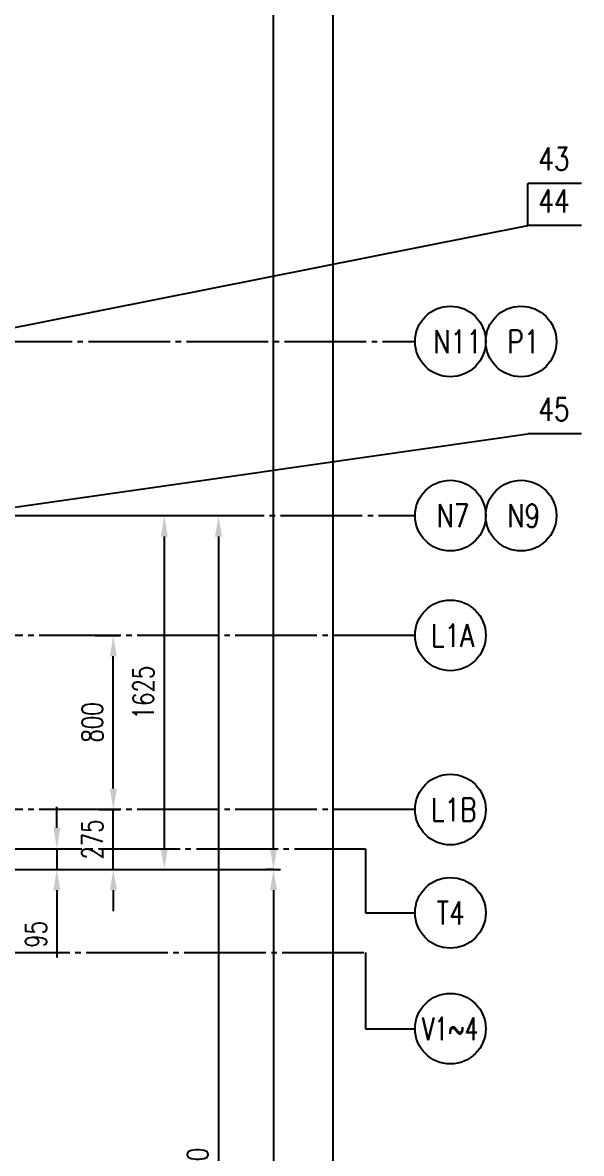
# Model space of a CAD drawing. Extents: x 16825 to 205982, y -10874 to 68273.
# Drawn here: x 166273 to 168837, y 33277 to 38471 of the extents above; entities that cross this region are included whole.
import ezdxf
from ezdxf.enums import TextEntityAlignment as Align

# ---------------------------------------------------------------- set-up
doc = ezdxf.new("R2010")
doc.units = 0
doc.header["$LTSCALE"] = 5
doc.header["$MEASUREMENT"] = 0
doc.linetypes.add('CENTER', pattern=[18, 15, -1, 1, -1])
doc.layers.get('DEFPOINTS').update_dxf_attribs({"linetype": 'CONTINUOUS'})
for name, color, linetype in [('CEN', 6, 'CENTER'), ('DIM', 1, 'CONTINUOUS'), ('THIN', 1, 'CONTINUOUS'), ('TXT', 3, 'CONTINUOUS'), ('TXT_E', 7, 'CONTINUOUS')]:
    doc.layers.add(name, color=color, linetype=linetype)
doc.styles.get("Standard").update_dxf_attribs({"font": 'simplex', "width": 0.75, "bigfont": 'hzdx'})
doc.dimstyles.new('DIM3', dxfattribs={"dimscale": 0, "dimtxt": 3, "dimasz": 3, "dimexe": 1, "dimexo": 0, "dimgap": 1.5, "dimtad": 1, "dimdec": 4, "dimdsep": 46, "dimtxsty": 'Standard', "dimcen": 3, "dimclrd": 1, "dimclrt": 3, "dimadec": 0, "dimazin": 0, "dimtfac": 0.75, "dimtdec": 4, "dimtix": 1, "dimtmove": 0, "dimatfit": 0, "dimfxl": 0, "dimtolj": 1, "dimtzin": 0, "dimarcsym": 0})

# ---------------------------------------------------------------- blocks, each defined once
blk = doc.blocks.new('*D143')
at = {"layer": 'DEFPOINTS', "color": 0}
for p in [(166444.9, 66851.4), (165942.4, 28756.4), (167697.2, 28756.4)]:
    blk.add_point(p, dxfattribs=at)
at = {"layer": 'DIM', "lineweight": -2}
for p, q in [((166444.9, 66851.4), (167729.2, 66851.4)), ((165942.4, 28756.4), (167729.2, 28756.4))]:
    blk.add_line(p, q, dxfattribs=at)
at = {"layer": 'DIM', "color": 1, "lineweight": -2}
blk.add_line((167697.2, 66755.4), (167697.2, 28852.4), dxfattribs=at)
at = {"layer": 'DIM', "color": 1}
for points in [[(167681.2, 66755.4), (167713.2, 66755.4), (167697.2, 66851.4)], [(167681.2, 28852.4), (167713.2, 28852.4), (167697.2, 28756.4)]]:
    blk.add_solid(points, dxfattribs=at)
at = {"layer": 'DIM', "color": 3, "insert": (167601.2, 47803.9), "char_height": 96, "attachment_point": 5, "rotation": 90}
blk.add_mtext('\\A1;~38095', dxfattribs=at)
blk = doc.blocks.new('*D110')
at = {"layer": 'DEFPOINTS', "color": 0}
for p in [(167424.3, 34581.4), (165942.4, 28756.4), (167424.3, 28756.4)]:
    blk.add_point(p, dxfattribs=at)
at = {"layer": 'DIM', "lineweight": -2}
for p, q in [((167424.3, 34581.4), (167392.3, 34581.4)), ((165942.4, 28756.4), (167456.3, 28756.4))]:
    blk.add_line(p, q, dxfattribs=at)
at = {"layer": 'DIM', "color": 1, "lineweight": -2}
blk.add_line((167424.3, 34485.4), (167424.3, 28852.4), dxfattribs=at)
at = {"layer": 'DIM', "color": 1}
for points in [[(167408.3, 34485.4), (167440.3, 34485.4), (167424.3, 34581.4)], [(167408.3, 28852.4), (167440.3, 28852.4), (167424.3, 28756.4)]]:
    blk.add_solid(points, dxfattribs=at)
at = {"layer": 'DIM', "color": 3, "insert": (167328.3, 31668.9), "char_height": 96, "attachment_point": 5, "rotation": 90}
blk.add_mtext('\\A1;5825*', dxfattribs=at)
blk = doc.blocks.new('*D170')
at = {"layer": 'DEFPOINTS', "color": 0}
for p in [(166537.8, 36206.4), (166408.8, 31206.4), (167171.9, 31206.4)]:
    blk.add_point(p, dxfattribs=at)
at = {"layer": 'DIM', "lineweight": -2}
for p, q in [((166537.8, 36206.4), (167203.9, 36206.4)), ((166408.8, 31206.4), (167203.9, 31206.4))]:
    blk.add_line(p, q, dxfattribs=at)
at = {"layer": 'DIM', "color": 1, "lineweight": -2}
blk.add_line((167171.9, 36110.4), (167171.9, 31302.4), dxfattribs=at)
at = {"layer": 'DIM', "color": 1}
for points in [[(167155.9, 36110.4), (167187.9, 36110.4), (167171.9, 36206.4)], [(167155.9, 31302.4), (167187.9, 31302.4), (167171.9, 31206.4)]]:
    blk.add_solid(points, dxfattribs=at)
at = {"layer": 'DIM', "color": 3, "insert": (167075.9, 33178.9), "char_height": 96, "attachment_point": 5, "rotation": 90}
blk.add_mtext('\\A1;5000', dxfattribs=at)
blk = doc.blocks.new('*D38')
at = {"layer": 'DEFPOINTS', "color": 0}
for p in [(165768.4, 59631.4), (167424.3, 59631.4), (165762.4, 34581.4)]:
    blk.add_point(p, dxfattribs=at)
at = {"layer": 'DIM', "lineweight": -2}
for p, q in [((165768.4, 59631.4), (167456.3, 59631.4)), ((165762.4, 34581.4), (167456.3, 34581.4))]:
    blk.add_line(p, q, dxfattribs=at)
at = {"layer": 'DIM', "color": 1, "lineweight": -2}
blk.add_line((167424.3, 34677.4), (167424.3, 59535.4), dxfattribs=at)
at = {"layer": 'DIM', "color": 1}
for points in [[(167408.3, 59535.4), (167440.3, 59535.4), (167424.3, 59631.4)], [(167408.3, 34677.4), (167440.3, 34677.4), (167424.3, 34581.4)]]:
    blk.add_solid(points, dxfattribs=at)
at = {"layer": 'DIM', "color": 3, "insert": (167328.3, 47106.4), "char_height": 96, "attachment_point": 5, "rotation": 90}
blk.add_mtext('\\A1;25050', dxfattribs=at)
blk = doc.blocks.new('*D158')
at = {"layer": 'DEFPOINTS', "color": 0}
for p in [(166167.8, 36206.4), (166923.3, 36206.4), (166342.5, 34581.4)]:
    blk.add_point(p, dxfattribs=at)
at = {"layer": 'DIM', "lineweight": -2}
for p, q in [((166167.8, 36206.4), (166955.3, 36206.4)), ((166342.5, 34581.4), (166955.3, 34581.4))]:
    blk.add_line(p, q, dxfattribs=at)
at = {"layer": 'DIM', "color": 1, "lineweight": -2}
blk.add_line((166923.3, 34677.4), (166923.3, 36110.4), dxfattribs=at)
at = {"layer": 'DIM', "color": 1}
for points in [[(166907.3, 36110.4), (166939.3, 36110.4), (166923.3, 36206.4)], [(166907.3, 34677.4), (166939.3, 34677.4), (166923.3, 34581.4)]]:
    blk.add_solid(points, dxfattribs=at)
at = {"layer": 'DIM', "color": 3, "insert": (166827.3, 35393.9), "char_height": 96, "attachment_point": 5, "rotation": 90}
blk.add_mtext('\\A1;1625', dxfattribs=at)
blk = doc.blocks.new('*D160')
at = {"layer": 'DEFPOINTS', "color": 0}
for p in [(166606.2, 35656.4), (166689.2, 35656.4), (166624.2, 34856.4)]:
    blk.add_point(p, dxfattribs=at)
at = {"layer": 'DIM', "lineweight": -2}
for p, q in [((166606.2, 35656.4), (166721.2, 35656.4)), ((166624.2, 34856.4), (166721.2, 34856.4))]:
    blk.add_line(p, q, dxfattribs=at)
at = {"layer": 'DIM', "color": 1, "lineweight": -2}
blk.add_line((166689.2, 34952.4), (166689.2, 35560.4), dxfattribs=at)
at = {"layer": 'DIM', "color": 1}
for points in [[(166673.2, 35560.4), (166705.2, 35560.4), (166689.2, 35656.4)], [(166673.2, 34952.4), (166705.2, 34952.4), (166689.2, 34856.4)]]:
    blk.add_solid(points, dxfattribs=at)
at = {"layer": 'DIM', "color": 3, "insert": (166593.2, 35256.4), "char_height": 96, "attachment_point": 5, "rotation": 90}
blk.add_mtext('\\A1;800', dxfattribs=at)
blk = doc.blocks.new('*D159')
at = {"layer": 'DEFPOINTS', "color": 0}
for p in [(166689.2, 34856.4), (166689.2, 34856.4), (166625.2, 34581.4)]:
    blk.add_point(p, dxfattribs=at)
at = {"layer": 'DIM', "color": 1, "lineweight": -2}
for p, q in [((166689.2, 34952.4), (166689.2, 35048.4)), ((166689.2, 34581.4), (166689.2, 34856.4)), ((166689.2, 34485.4), (166689.2, 34389.4))]:
    blk.add_line(p, q, dxfattribs=at)
at = {"layer": 'DIM', "lineweight": -2}
for p, q in [((166689.2, 34856.4), (166657.2, 34856.4)), ((166625.2, 34581.4), (166721.2, 34581.4))]:
    blk.add_line(p, q, dxfattribs=at)
at = {"layer": 'DIM', "color": 1}
for points in [[(166673.2, 34952.4), (166705.2, 34952.4), (166689.2, 34856.4)], [(166673.2, 34485.4), (166705.2, 34485.4), (166689.2, 34581.4)]]:
    blk.add_solid(points, dxfattribs=at)
at = {"layer": 'DIM', "color": 3, "insert": (166593.2, 34718.9), "char_height": 96, "attachment_point": 5, "rotation": 90}
blk.add_mtext('\\A1;275', dxfattribs=at)
blk = doc.blocks.new('*D157')
at = {"layer": 'DEFPOINTS', "color": 0}
for p in [(166057.5, 34676.4), (166429.9, 34676.4), (166035.9, 34581.4)]:
    blk.add_point(p, dxfattribs=at)
at = {"layer": 'DIM', "color": 1, "lineweight": -2}
for p, q in [((166429.9, 34772.4), (166429.9, 34868.4)), ((166429.9, 34676.4), (166429.9, 34581.4)), ((166429.9, 34485.4), (166429.9, 34176.8))]:
    blk.add_line(p, q, dxfattribs=at)
at = {"layer": 'DIM', "lineweight": -2}
for p, q in [((166057.5, 34676.4), (166461.9, 34676.4)), ((166035.9, 34581.4), (166461.9, 34581.4))]:
    blk.add_line(p, q, dxfattribs=at)
at = {"layer": 'DIM', "color": 1}
for points in [[(166413.9, 34772.4), (166445.9, 34772.4), (166429.9, 34676.4)], [(166413.9, 34485.4), (166445.9, 34485.4), (166429.9, 34581.4)]]:
    blk.add_solid(points, dxfattribs=at)
at = {"layer": 'DIM', "color": 3, "insert": (166333.9, 34283.1), "char_height": 96, "attachment_point": 5, "rotation": 90}
blk.add_mtext('\\A1;95', dxfattribs=at)

msp = doc.modelspace()

# ---------------------------------------------------------------- linework, layer by layer
at = {"layer": 'CEN', "ltscale": 5}
for p, q in [((164774.992, 37006.373), (168073.886, 37006.373)), ((165656.614, 36206.373), (168073.886, 36206.373)), ((168073.886, 35656.373), (165714.542, 35656.373)), ((168073.886, 34856.373), (165714.542, 34856.373)), ((165720.398, 34676.373), (167845.834, 34676.373)), ((167845.834, 34676.373), (167845.834, 34382.007)), ((167845.834, 34382.007), (168073.886, 34382.007)), ((165664.437, 34200.337), (167845.834, 34200.337)), ((167845.834, 34200.337), (167845.834, 33849.849)), ((167845.834, 33849.849), (168073.886, 33849.849))]:
    msp.add_line(p, q, dxfattribs=at)
at = {"layer": 'DIM'}
for centre in [(168236.072, 37006.373), (168560.445, 37006.373), (168236.072, 36206.373), (168560.445, 36206.373), (168236.072, 35656.373), (168236.072, 34856.373), (168236.072, 34382.007), (168236.072, 33849.849)]:
    msp.add_circle(centre, 162.187, dxfattribs=at)
at = {"layer": 'THIN'}
for p, q in [((168591.455, 37538.245), (168591.455, 37731.43)), ((165912.377, 37006.373), (168591.455, 37538.245)), ((165962.377, 36206.373), (168591.455, 36581.523))]:
    msp.add_line(p, q, dxfattribs=at)
at = {"layer": 'TXT_E', "color": 2}
for p, q in [((168837.21, 37731.43), (168591.455, 37731.43)), ((168837.21, 37538.245), (168591.455, 37538.245)), ((168837.21, 36581.523), (168591.455, 36581.523))]:
    msp.add_line(p, q, dxfattribs=at)

# ---------------------------------------------------------------- texts
at = {"layer": 'TXT', "width": 0.8}
for s, p in [('43', (168711.49, 37760.926)), ('44', (168711.49, 37567.741)), ('45', (168711.49, 36611.019))]:
    msp.add_text(s, height=105, dxfattribs=at).set_placement(p, align=Align.BOTTOM_CENTER)
at = {"layer": 'TXT'}
for s, width, p in [('N11', 0.8, (168157.918, 36953.355)), ('P1', 0.8, (168497.028, 36953.355)), ('N7', 0.8, (168172.655, 36153.355)), ('N9', 0.8, (168497.028, 36153.355)), ('L1A', 0.8, (168147.839, 35603.355)), ('L1B', 0.8, (168147.839, 34803.355)), ('T4', 0.8, (168172.655, 34328.99)), ('V1~4', 0.7, (168106.191, 33796.832))]:
    msp.add_text(s, height=105, dxfattribs=dict(at, width=width)).set_placement(p)

# ---------------------------------------------------------------- dimensions: what is measured, and where the dimension line sits
at = {"layer": 'DIM'}
for base, p1, text, picture, middle in [((167697.235, 28756.373), (166444.904, 66851.373), '~38095', '*D143', (167601.235, 47803.873)), ((167424.251, 28756.373), (167424.251, 34581.373), '<>*', '*D110', (167328.251, 31668.873))]:
    dim = msp.add_linear_dim(base=base, p1=p1, p2=(165942.377, 28756.373), angle=90, text=text, dimstyle='DIM3', override={"dimscale": 32, "dimdec": 2, "dimclre": 256, "dimtdec": 2}, dxfattribs=at)
    dim.commit()
    dim.dimension.update_dxf_attribs({"geometry": picture, "text_midpoint": middle})
for base, p1, p2, picture, middle in [((167424.251, 59631.373), (165762.377, 34581.373), (165768.377, 59631.373), '*D38', (167328.251, 47106.373)), ((166923.318, 36206.373), (166342.472, 34581.373), (166167.774, 36206.373), '*D158', (166827.318, 35393.873)), ((166689.212, 35656.373), (166624.159, 34856.373), (166606.179, 35656.373), '*D160', (166593.212, 35256.373)), ((166689.212, 34856.373), (166625.176, 34581.373), (166689.212, 34856.373), '*D159', (166593.212, 34718.873))]:
    dim = msp.add_linear_dim(base=base, p1=p1, p2=p2, angle=90, dimstyle='DIM3', override={"dimscale": 32, "dimdec": 2, "dimclre": 256, "dimtdec": 2}, dxfattribs=at)
    dim.commit()
    dim.dimension.update_dxf_attribs({"geometry": picture, "text_midpoint": middle})
for base, p1, p2, picture, middle in [((167171.91, 31206.373), (166537.827, 36206.373), (166408.774, 31206.373), '*D170', (167171.91, 33178.885)), ((166429.931, 34676.373), (166035.915, 34581.373), (166057.508, 34676.373), '*D157', (166429.931, 34283.087))]:
    dim = msp.add_linear_dim(base=base, p1=p1, p2=p2, angle=90, dimstyle='DIM3', override={"dimscale": 32, "dimdec": 2, "dimclre": 256, "dimtdec": 2}, dxfattribs=at)
    dim.commit()
    dim.dimension.update_dxf_attribs({"geometry": picture, "text_midpoint": middle, "dimtype": 160})

doc.saveas('drawing.dxf')
